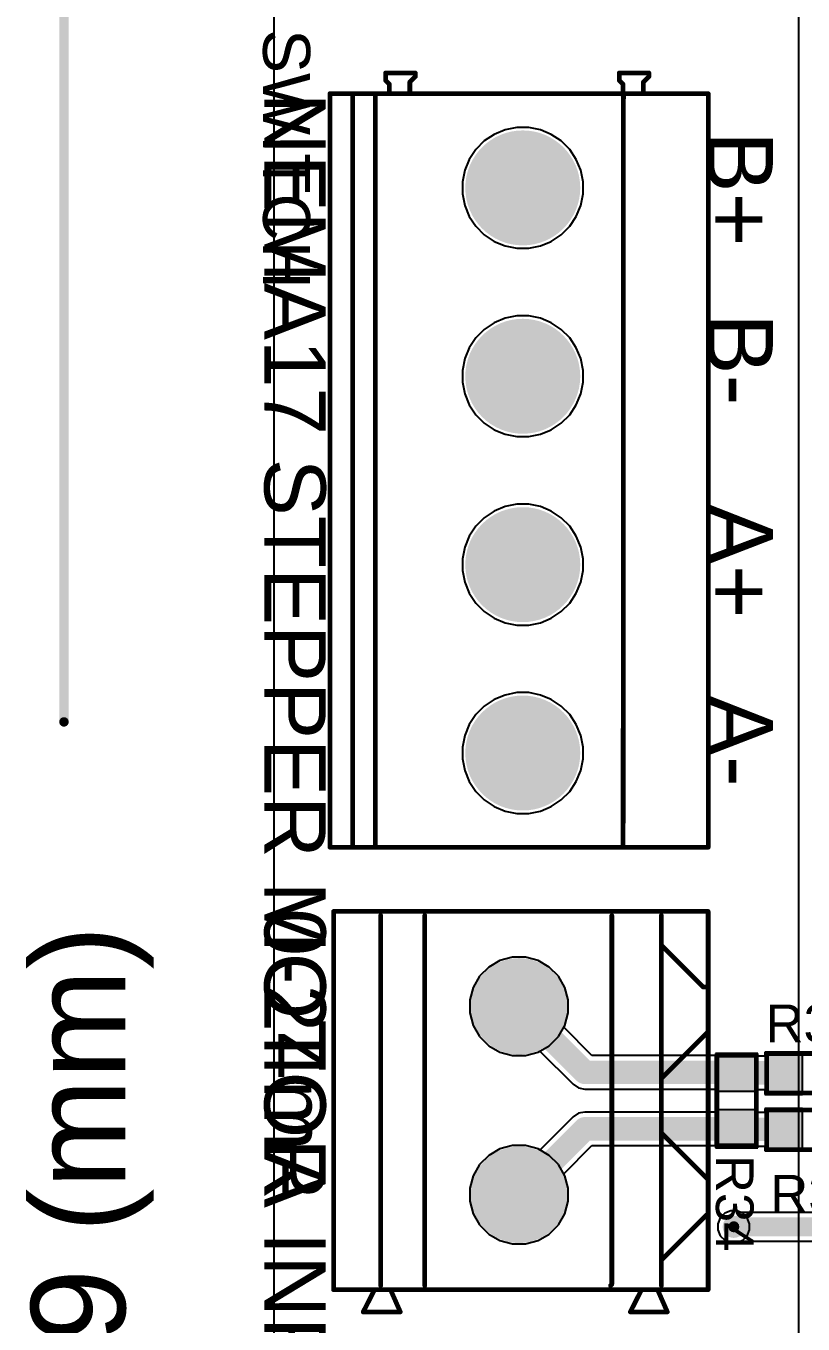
# Model space of a CAD drawing. Header units: millimetres. Extents: x -0.34 to 5.78, y -0.39 to 4.37.
# Drawn here: x -0.336 to 0.488, y 1.847 to 3.225 of the extents above; entities that cross this region are included whole.
import ezdxf

# ---------------------------------------------------------------- set-up
doc = ezdxf.new("R2010")
doc.units = ezdxf.units.MM
doc.header["$MEASUREMENT"] = 0
for name, color, linetype in [('BottomLayer', 5, 'Continuous'), ('BottomSolder', 6, 'Continuous'), ('Mechanical1', 6, 'Continuous'), ('MultiLayer', 9, 'Continuous'), ('PadHoleLayer', 156, 'Continuous'), ('TopLayer', 1, 'Continuous'), ('TopOverlay', 2, 'Continuous'), ('TopPaste', 8, 'Continuous'), ('TopSolder', 216, 'Continuous'), ('ViaHoleLayer', 16, 'Continuous')]:
    doc.layers.add(name, color=color, linetype=linetype)
doc.styles.add('Arial', font='', dxfattribs={"height": 0.2})
doc.styles.get('Arial').set_extended_font_data('Arial')

# ---------------------------------------------------------------- blocks, each defined once
blk = doc.blocks.new('R___0603_36')
at = {"layer": 'TopLayer'}
for points in [[(-0.015, 0.0175), (-0.015, -0.0175), (-0.045, -0.0175), (-0.045, 0.0175)], [(0.045, 0.0175), (0.045, -0.0175), (0.015, -0.0175), (0.015, 0.0175)]]:
    blk.add_hatch(color=1, dxfattribs=at).paths.add_polyline_path(points)
at = {"layer": 'TopPaste'}
for points in [[(-0.015, 0.0175), (-0.015, -0.0175), (-0.045, -0.0175), (-0.045, 0.0175)], [(0.045, 0.0175), (0.045, -0.0175), (0.015, -0.0175), (0.015, 0.0175)]]:
    blk.add_hatch(color=8, dxfattribs=at).paths.add_polyline_path(points)
at = {"layer": 'TopSolder'}
for points in [[(-0.011, 0.0215), (-0.011, -0.0215), (-0.049, -0.0215), (-0.049, 0.0215)], [(0.049, 0.0215), (0.049, -0.0215), (0.011, -0.0215), (0.011, 0.0215)]]:
    blk.add_hatch(color=216, dxfattribs=at).paths.add_polyline_path(points)
at = {"layer": 'TopOverlay', "const_width": 0.005}
for points in [[(-0.048, 0.021), (0.048, 0.021)], [(-0.048, -0.021), (-0.048, 0.021)], [(0.048, -0.021), (0.048, 0.021)], [(-0.048, -0.021), (0.048, -0.021)]]:
    blk.add_lwpolyline(points, dxfattribs=at)
at = {"layer": 'TopOverlay', "const_width": 0.0025}
for points in [[(-0.04925, 0.021, 1), (-0.04675, 0.021, 1)], [(-0.04925, 0.021, 1), (-0.04675, 0.021, 1)], [(0.04675, 0.021, 1), (0.04925, 0.021, 1)], [(0.04675, 0.021, 1), (0.04925, 0.021, 1)], [(-0.04925, -0.021, 1), (-0.04675, -0.021, 1)], [(-0.04925, -0.021, 1), (-0.04675, -0.021, 1)], [(0.04675, -0.021, 1), (0.04925, -0.021, 1)], [(0.04675, -0.021, 1), (0.04925, -0.021, 1)]]:
    blk.add_lwpolyline(points, format="xyb", close=True, dxfattribs=at)
blk = doc.blocks.new('R___0603_37')
at = {"layer": 'TopLayer'}
for points in [[(-0.015, 0.0175), (-0.015, -0.0175), (-0.045, -0.0175), (-0.045, 0.0175)], [(0.045, 0.0175), (0.045, -0.0175), (0.015, -0.0175), (0.015, 0.0175)]]:
    blk.add_hatch(color=1, dxfattribs=at).paths.add_polyline_path(points)
at = {"layer": 'TopPaste'}
for points in [[(-0.015, 0.0175), (-0.015, -0.0175), (-0.045, -0.0175), (-0.045, 0.0175)], [(0.045, 0.0175), (0.045, -0.0175), (0.015, -0.0175), (0.015, 0.0175)]]:
    blk.add_hatch(color=8, dxfattribs=at).paths.add_polyline_path(points)
at = {"layer": 'TopSolder'}
for points in [[(-0.011, 0.0215), (-0.011, -0.0215), (-0.049, -0.0215), (-0.049, 0.0215)], [(0.049, 0.0215), (0.049, -0.0215), (0.011, -0.0215), (0.011, 0.0215)]]:
    blk.add_hatch(color=216, dxfattribs=at).paths.add_polyline_path(points)
at = {"layer": 'TopOverlay', "const_width": 0.005}
for points in [[(0.048, 0.021), (-0.048, 0.021)], [(-0.048, -0.021), (-0.048, 0.021)], [(0.048, -0.021), (0.048, 0.021)], [(0.048, -0.021), (-0.048, -0.021)]]:
    blk.add_lwpolyline(points, dxfattribs=at)
at = {"layer": 'TopOverlay', "const_width": 0.0025}
for points in [[(-0.04925, 0.021, 1), (-0.04675, 0.021, 1)], [(-0.04925, 0.021, 1), (-0.04675, 0.021, 1)], [(0.04675, 0.021, 1), (0.04925, 0.021, 1)], [(0.04675, 0.021, 1), (0.04925, 0.021, 1)], [(-0.04925, -0.021, 1), (-0.04675, -0.021, 1)], [(-0.04925, -0.021, 1), (-0.04675, -0.021, 1)], [(0.04675, -0.021, 1), (0.04925, -0.021, 1)], [(0.04675, -0.021, 1), (0.04925, -0.021, 1)]]:
    blk.add_lwpolyline(points, format="xyb", close=True, dxfattribs=at)
blk = doc.blocks.new('R___0603_38')
at = {"layer": 'TopLayer'}
for points in [[(-0.015, 0.0175), (-0.015, -0.0175), (-0.045, -0.0175), (-0.045, 0.0175)], [(0.045, 0.0175), (0.045, -0.0175), (0.015, -0.0175), (0.015, 0.0175)]]:
    blk.add_hatch(color=1, dxfattribs=at).paths.add_polyline_path(points)
at = {"layer": 'TopPaste'}
for points in [[(-0.015, 0.0175), (-0.015, -0.0175), (-0.045, -0.0175), (-0.045, 0.0175)], [(0.045, 0.0175), (0.045, -0.0175), (0.015, -0.0175), (0.015, 0.0175)]]:
    blk.add_hatch(color=8, dxfattribs=at).paths.add_polyline_path(points)
at = {"layer": 'TopSolder'}
for points in [[(-0.011, 0.0215), (-0.011, -0.0215), (-0.049, -0.0215), (-0.049, 0.0215)], [(0.049, 0.0215), (0.049, -0.0215), (0.011, -0.0215), (0.011, 0.0215)]]:
    blk.add_hatch(color=216, dxfattribs=at).paths.add_polyline_path(points)
at = {"layer": 'TopOverlay', "const_width": 0.005}
for points in [[(-0.048, 0.021), (0.048, 0.021)], [(-0.048, -0.021), (-0.048, 0.021)], [(0.048, -0.021), (0.048, 0.021)], [(-0.048, -0.021), (0.048, -0.021)]]:
    blk.add_lwpolyline(points, dxfattribs=at)
at = {"layer": 'TopOverlay', "const_width": 0.0025}
for points in [[(-0.04925, 0.021, 1), (-0.04675, 0.021, 1)], [(-0.04925, 0.021, 1), (-0.04675, 0.021, 1)], [(0.04675, 0.021, 1), (0.04925, 0.021, 1)], [(0.04675, 0.021, 1), (0.04925, 0.021, 1)], [(-0.04925, -0.021, 1), (-0.04675, -0.021, 1)], [(-0.04925, -0.021, 1), (-0.04675, -0.021, 1)], [(0.04675, -0.021, 1), (0.04925, -0.021, 1)], [(0.04675, -0.021, 1), (0.04925, -0.021, 1)]]:
    blk.add_lwpolyline(points, format="xyb", close=True, dxfattribs=at)
blk = doc.blocks.new('DB128V_5_08_4P_GN_S_88')
at = {"layer": 'BottomLayer'}
h = blk.add_hatch(color=5, dxfattribs=at)
edge = h.paths.add_edge_path()
edge.add_arc((-0.3, 0), 0.059055, 0, 360)
h = blk.add_hatch(color=5, dxfattribs=at)
edge = h.paths.add_edge_path()
edge.add_arc((-0.1, 0), 0.059055, 0, 360)
h = blk.add_hatch(color=5, dxfattribs=at)
edge = h.paths.add_edge_path()
edge.add_arc((0.1, 0), 0.059055, 0, 360)
h = blk.add_hatch(color=5, dxfattribs=at)
edge = h.paths.add_edge_path()
edge.add_arc((0.3, 0), 0.059055, 0, 360)
at = {"layer": 'BottomSolder'}
h = blk.add_hatch(color=6, dxfattribs=at)
edge = h.paths.add_edge_path()
edge.add_arc((-0.3, 0), 0.061024, 0, 360)
h = blk.add_hatch(color=6, dxfattribs=at)
edge = h.paths.add_edge_path()
edge.add_arc((-0.1, 0), 0.061024, 0, 360)
h = blk.add_hatch(color=6, dxfattribs=at)
edge = h.paths.add_edge_path()
edge.add_arc((0.1, 0), 0.061024, 0, 360)
h = blk.add_hatch(color=6, dxfattribs=at)
edge = h.paths.add_edge_path()
edge.add_arc((0.3, 0), 0.061024, 0, 360)
at = {"layer": 'MultiLayer'}
h = blk.add_hatch(color=9, dxfattribs=at)
edge = h.paths.add_edge_path()
edge.add_arc((-0.3, 0), 0.059055, 0, 360)
h = blk.add_hatch(color=9, dxfattribs=at)
edge = h.paths.add_edge_path()
edge.add_arc((-0.1, 0), 0.059055, 0, 360)
h = blk.add_hatch(color=9, dxfattribs=at)
edge = h.paths.add_edge_path()
edge.add_arc((0.1, 0), 0.059055, 0, 360)
h = blk.add_hatch(color=9, dxfattribs=at)
edge = h.paths.add_edge_path()
edge.add_arc((0.3, 0), 0.059055, 0, 360)
at = {"layer": 'PadHoleLayer'}
h = blk.add_hatch(color=156, dxfattribs=at)
edge = h.paths.add_edge_path()
edge.add_arc((-0.3, 0), 0.031496, 0, 360)
h = blk.add_hatch(color=156, dxfattribs=at)
edge = h.paths.add_edge_path()
edge.add_arc((-0.1, 0), 0.031496, 0, 360)
h = blk.add_hatch(color=156, dxfattribs=at)
edge = h.paths.add_edge_path()
edge.add_arc((0.1, 0), 0.031496, 0, 360)
h = blk.add_hatch(color=156, dxfattribs=at)
edge = h.paths.add_edge_path()
edge.add_arc((0.3, 0), 0.031496, 0, 360)
at = {"layer": 'TopLayer'}
h = blk.add_hatch(color=1, dxfattribs=at)
edge = h.paths.add_edge_path()
edge.add_arc((-0.3, 0), 0.059055, 0, 360)
h = blk.add_hatch(color=1, dxfattribs=at)
edge = h.paths.add_edge_path()
edge.add_arc((-0.1, 0), 0.059055, 0, 360)
h = blk.add_hatch(color=1, dxfattribs=at)
edge = h.paths.add_edge_path()
edge.add_arc((0.1, 0), 0.059055, 0, 360)
h = blk.add_hatch(color=1, dxfattribs=at)
edge = h.paths.add_edge_path()
edge.add_arc((0.3, 0), 0.059055, 0, 360)
at = {"layer": 'TopSolder'}
h = blk.add_hatch(color=216, dxfattribs=at)
edge = h.paths.add_edge_path()
edge.add_arc((-0.3, 0), 0.061024, 0, 360)
h = blk.add_hatch(color=216, dxfattribs=at)
edge = h.paths.add_edge_path()
edge.add_arc((-0.1, 0), 0.061024, 0, 360)
h = blk.add_hatch(color=216, dxfattribs=at)
edge = h.paths.add_edge_path()
edge.add_arc((0.1, 0), 0.061024, 0, 360)
h = blk.add_hatch(color=216, dxfattribs=at)
edge = h.paths.add_edge_path()
edge.add_arc((0.3, 0), 0.061024, 0, 360)
at = {"layer": 'TopOverlay', "const_width": 0.005}
for points in [[(-0.4, -0.204725), (-0.4, 0.19685)], [(0.4, 0.19685), (-0.4, 0.19685)], [(0.4, -0.204725), (0.4, 0.19685)], [(-0.422, 0.1024), (-0.422, 0.1339)], [(-0.4181, 0.1339), (-0.422, 0.1339)], [(-0.4124, 0.1281), (-0.4181, 0.1339)], [(-0.4, 0.1281), (-0.4124, 0.1281)], [(-0.4142, 0.1024), (-0.422, 0.1024)], [(-0.4142, 0.1024), (-0.410237, 0.106299)], [(-0.410237, 0.106299), (-0.4, 0.1063)], [(0.4, 0.106541), (-0.4, 0.106909)], [(-0.398426, 0.106299), (-0.4, 0.1063)], [(-0.422, -0.145568), (-0.422, -0.114068)], [(-0.4181, -0.114068), (-0.422, -0.114068)], [(-0.4124, -0.119868), (-0.4181, -0.114068)], [(-0.4, -0.119868), (-0.4124, -0.119868)], [(-0.4142, -0.145568), (-0.422, -0.145568)], [(-0.4142, -0.145568), (-0.410237, -0.141669)], [(-0.410237, -0.141669), (-0.4, -0.141668)], [(-0.402363, -0.141732), (-0.4, -0.141668)], [(0.4, -0.156421), (-0.4, -0.156421)], [(0.4, -0.180496), (-0.4, -0.180496)], [(0.4, -0.204724), (-0.4, -0.204724)]]:
    blk.add_lwpolyline(points, dxfattribs=at)
at = {"layer": 'TopOverlay', "const_width": 0.0025}
for points in [[(-0.40125, 0.19685, 1), (-0.39875, 0.19685, 1)], [(-0.40125, 0.19685, 1), (-0.39875, 0.19685, 1)], [(0.39875, 0.19685, 1), (0.40125, 0.19685, 1)], [(0.39875, 0.19685, 1), (0.40125, 0.19685, 1)], [(-0.42325, 0.1339, 1), (-0.42075, 0.1339, 1)], [(-0.42325, 0.1339, 1), (-0.42075, 0.1339, 1)], [(-0.41935, 0.1339, 1), (-0.41685, 0.1339, 1)], [(-0.41935, 0.1339, 1), (-0.41685, 0.1339, 1)], [(-0.41365, 0.1281, 1), (-0.41115, 0.1281, 1)], [(-0.41365, 0.1281, 1), (-0.41115, 0.1281, 1)], [(-0.40125, 0.1281, 1), (-0.39875, 0.1281, 1)], [(-0.42325, 0.1024, 1), (-0.42075, 0.1024, 1)], [(-0.42325, 0.1024, 1), (-0.42075, 0.1024, 1)], [(-0.41545, 0.1024, 1), (-0.41295, 0.1024, 1)], [(-0.41545, 0.1024, 1), (-0.41295, 0.1024, 1)], [(-0.411487, 0.106299, 1), (-0.408987, 0.106299, 1)], [(-0.411487, 0.106299, 1), (-0.408987, 0.106299, 1)], [(-0.40125, 0.106909, 1), (-0.39875, 0.106909, 1)], [(-0.40125, 0.1063, 1), (-0.39875, 0.1063, 1)], [(-0.40125, 0.1063, 1), (-0.39875, 0.1063, 1)], [(-0.399676, 0.106299, 1), (-0.397176, 0.106299, 1)], [(0.39875, 0.106541, 1), (0.40125, 0.106541, 1)], [(-0.42325, -0.114068, 1), (-0.42075, -0.114068, 1)], [(-0.42325, -0.114068, 1), (-0.42075, -0.114068, 1)], [(-0.41935, -0.114068, 1), (-0.41685, -0.114068, 1)], [(-0.41935, -0.114068, 1), (-0.41685, -0.114068, 1)], [(-0.41365, -0.119868, 1), (-0.41115, -0.119868, 1)], [(-0.41365, -0.119868, 1), (-0.41115, -0.119868, 1)], [(-0.40125, -0.119868, 1), (-0.39875, -0.119868, 1)], [(-0.42325, -0.145568, 1), (-0.42075, -0.145568, 1)], [(-0.42325, -0.145568, 1), (-0.42075, -0.145568, 1)], [(-0.41545, -0.145568, 1), (-0.41295, -0.145568, 1)], [(-0.41545, -0.145568, 1), (-0.41295, -0.145568, 1)], [(-0.411487, -0.141669, 1), (-0.408987, -0.141669, 1)], [(-0.411487, -0.141669, 1), (-0.408987, -0.141669, 1)], [(-0.403613, -0.141732, 1), (-0.401113, -0.141732, 1)], [(-0.40125, -0.141668, 1), (-0.39875, -0.141668, 1)], [(-0.40125, -0.141668, 1), (-0.39875, -0.141668, 1)], [(-0.40125, -0.156421, 1), (-0.39875, -0.156421, 1)], [(0.39875, -0.156421, 1), (0.40125, -0.156421, 1)], [(-0.40125, -0.180496, 1), (-0.39875, -0.180496, 1)], [(0.39875, -0.180496, 1), (0.40125, -0.180496, 1)], [(-0.40125, -0.204724, 1), (-0.39875, -0.204724, 1)], [(-0.40125, -0.204725, 1), (-0.39875, -0.204725, 1)], [(0.39875, -0.204724, 1), (0.40125, -0.204724, 1)], [(0.39875, -0.204725, 1), (0.40125, -0.204725, 1)]]:
    blk.add_lwpolyline(points, format="xyb", close=True, dxfattribs=at)
blk = doc.blocks.new('DB128L_5_08_2P_GN_S_89')
at = {"layer": 'BottomLayer'}
h = blk.add_hatch(color=5, dxfattribs=at)
edge = h.paths.add_edge_path()
edge.add_arc((-0.1, 0), 0.047244, 0, 360)
h = blk.add_hatch(color=5, dxfattribs=at)
edge = h.paths.add_edge_path()
edge.add_arc((0.1, 0), 0.047244, 0, 360)
at = {"layer": 'BottomSolder'}
h = blk.add_hatch(color=6, dxfattribs=at)
edge = h.paths.add_edge_path()
edge.add_arc((-0.1, 0), 0.051244, 0, 360)
h = blk.add_hatch(color=6, dxfattribs=at)
edge = h.paths.add_edge_path()
edge.add_arc((0.1, 0), 0.051244, 0, 360)
at = {"layer": 'MultiLayer'}
h = blk.add_hatch(color=9, dxfattribs=at)
edge = h.paths.add_edge_path()
edge.add_arc((-0.1, 0), 0.047244, 0, 360)
h = blk.add_hatch(color=9, dxfattribs=at)
edge = h.paths.add_edge_path()
edge.add_arc((0.1, 0), 0.047244, 0, 360)
at = {"layer": 'PadHoleLayer'}
h = blk.add_hatch(color=156, dxfattribs=at)
edge = h.paths.add_edge_path()
edge.add_arc((-0.1, 0), 0.031496, 0, 360)
h = blk.add_hatch(color=156, dxfattribs=at)
edge = h.paths.add_edge_path()
edge.add_arc((0.1, 0), 0.031496, 0, 360)
at = {"layer": 'TopLayer'}
h = blk.add_hatch(color=1, dxfattribs=at)
edge = h.paths.add_edge_path()
edge.add_arc((-0.1, 0), 0.047244, 0, 360)
h = blk.add_hatch(color=1, dxfattribs=at)
edge = h.paths.add_edge_path()
edge.add_arc((0.1, 0), 0.047244, 0, 360)
at = {"layer": 'TopSolder'}
h = blk.add_hatch(color=216, dxfattribs=at)
edge = h.paths.add_edge_path()
edge.add_arc((-0.1, 0), 0.051244, 0, 360)
h = blk.add_hatch(color=216, dxfattribs=at)
edge = h.paths.add_edge_path()
edge.add_arc((0.1, 0), 0.051244, 0, 360)
at = {"layer": 'TopOverlay', "const_width": 0.005}
for points in [[(-0.200788, 0.19685), (0.200788, 0.19685)], [(-0.200788, 0.19685), (-0.200788, -0.200788)], [(0.200788, 0.19685), (0.200788, -0.200788)], [(-0.22441, 0.165354), (-0.200788, 0.153318)], [(-0.22441, 0.165354), (-0.22441, 0.125984)], [(-0.200788, 0.136384), (-0.22441, 0.125984)], [(-0.196458, 0.146807), (0.196457, 0.146807)], [(-0.196458, 0.1), (0.196457, 0.1)], [(-0.196458, -0.097192), (-0.195122, -0.098528)], [(-0.195122, -0.098528), (0.196457, -0.098528)], [(-0.224409, -0.11811), (-0.200789, -0.130146)], [(-0.224409, -0.11811), (-0.224409, -0.15748)], [(-0.200789, -0.14708), (-0.224409, -0.15748)], [(-0.196458, -0.151106), (0.196457, -0.151106)], [(-0.168378, -0.151107), (-0.168378, -0.152213)], [(-0.168378, -0.152213), (-0.121378, -0.199213)], [(-0.034378, -0.151107), (-0.082378, -0.199107)], [(0.018622, -0.151107), (0.023516, -0.151107)], [(0.023516, -0.151107), (0.071622, -0.199213)], [(0.164856, -0.151107), (0.120622, -0.195341)], [(0.120622, -0.195341), (0.120622, -0.199213)], [(-0.200788, -0.200788), (0.200788, -0.200788)], [(-0.082378, -0.199107), (-0.082378, -0.199213)]]:
    blk.add_lwpolyline(points, dxfattribs=at)
at = {"layer": 'TopOverlay', "const_width": 0.0025}
for points in [[(-0.202038, 0.19685, 1), (-0.199538, 0.19685, 1)], [(-0.202038, 0.19685, 1), (-0.199538, 0.19685, 1)], [(0.199538, 0.19685, 1), (0.202038, 0.19685, 1)], [(0.199538, 0.19685, 1), (0.202038, 0.19685, 1)], [(-0.22566, 0.165354, 1), (-0.22316, 0.165354, 1)], [(-0.22566, 0.165354, 1), (-0.22316, 0.165354, 1)], [(-0.202038, 0.153318, 1), (-0.199538, 0.153318, 1)], [(-0.202038, 0.136384, 1), (-0.199538, 0.136384, 1)], [(-0.197708, 0.146807, 1), (-0.195208, 0.146807, 1)], [(0.195207, 0.146807, 1), (0.197707, 0.146807, 1)], [(-0.22566, 0.125984, 1), (-0.22316, 0.125984, 1)], [(-0.22566, 0.125984, 1), (-0.22316, 0.125984, 1)], [(-0.197708, 0.1, 1), (-0.195208, 0.1, 1)], [(0.195207, 0.1, 1), (0.197707, 0.1, 1)], [(-0.197708, -0.097192, 1), (-0.195208, -0.097192, 1)], [(-0.196372, -0.098528, 1), (-0.193872, -0.098528, 1)], [(-0.196372, -0.098528, 1), (-0.193872, -0.098528, 1)], [(0.195207, -0.098528, 1), (0.197707, -0.098528, 1)], [(-0.225659, -0.11811, 1), (-0.223159, -0.11811, 1)], [(-0.225659, -0.11811, 1), (-0.223159, -0.11811, 1)], [(-0.202039, -0.130146, 1), (-0.199539, -0.130146, 1)], [(-0.202039, -0.14708, 1), (-0.199539, -0.14708, 1)], [(-0.197708, -0.151106, 1), (-0.195208, -0.151106, 1)], [(-0.169628, -0.151107, 1), (-0.167128, -0.151107, 1)], [(-0.169628, -0.152213, 1), (-0.167128, -0.152213, 1)], [(-0.169628, -0.152213, 1), (-0.167128, -0.152213, 1)], [(-0.035628, -0.151107, 1), (-0.033128, -0.151107, 1)], [(0.017372, -0.151107, 1), (0.019872, -0.151107, 1)], [(0.022266, -0.151107, 1), (0.024766, -0.151107, 1)], [(0.022266, -0.151107, 1), (0.024766, -0.151107, 1)], [(0.163606, -0.151107, 1), (0.166106, -0.151107, 1)], [(0.195207, -0.151106, 1), (0.197707, -0.151106, 1)], [(-0.225659, -0.15748, 1), (-0.223159, -0.15748, 1)], [(-0.225659, -0.15748, 1), (-0.223159, -0.15748, 1)], [(0.119372, -0.195341, 1), (0.121872, -0.195341, 1)], [(0.119372, -0.195341, 1), (0.121872, -0.195341, 1)], [(-0.202038, -0.200788, 1), (-0.199538, -0.200788, 1)], [(-0.202038, -0.200788, 1), (-0.199538, -0.200788, 1)], [(-0.122628, -0.199213, 1), (-0.120128, -0.199213, 1)], [(-0.083628, -0.199107, 1), (-0.081128, -0.199107, 1)], [(-0.083628, -0.199107, 1), (-0.081128, -0.199107, 1)], [(-0.083628, -0.199213, 1), (-0.081128, -0.199213, 1)], [(0.070372, -0.199213, 1), (0.072872, -0.199213, 1)], [(0.119372, -0.199213, 1), (0.121872, -0.199213, 1)], [(0.199538, -0.200788, 1), (0.202038, -0.200788, 1)], [(0.199538, -0.200788, 1), (0.202038, -0.200788, 1)]]:
    blk.add_lwpolyline(points, format="xyb", close=True, dxfattribs=at)

msp = doc.modelspace()

# ---------------------------------------------------------------- hatches: boundary and pattern name
at = {"layer": 'BottomLayer'}
h = msp.add_hatch(color=5, dxfattribs=at)
edge = h.paths.add_edge_path()
edge.add_arc((0.415, 1.95), 0.0118, 0, 360)
at = {"layer": 'BottomSolder'}
h = msp.add_hatch(color=6, dxfattribs=at)
edge = h.paths.add_edge_path()
edge.add_arc((0.415, 1.95), 0.00991, 0, 360)
at = {"layer": 'TopLayer'}
h = msp.add_hatch(color=1, dxfattribs=at)
edge = h.paths.add_edge_path()
edge.add_arc((0.415, 1.95), 0.0118, 0, 360)
at = {"layer": 'TopSolder'}
h = msp.add_hatch(color=216, dxfattribs=at)
edge = h.paths.add_edge_path()
edge.add_arc((0.415, 1.95), 0.00991, 0, 360)
at = {"layer": 'ViaHoleLayer'}
h = msp.add_hatch(color=16, dxfattribs=at)
edge = h.paths.add_edge_path()
edge.add_arc((0.415, 1.95), 0.00591, 0, 360)

# ---------------------------------------------------------------- linework, layer by layer
at = {"layer": 'BottomLayer'}
for p, q in [((-0.073, 1.782), (-0.073, 3.9591)), ((0.4838, 3.385), (0.4838, 1.803)), ((0.1847, 3.1171), (0.1723, 3.1146)), ((0.1973, 3.1171), (0.1847, 3.1171)), ((0.2097, 3.1146), (0.1973, 3.1171)), ((0.1502, 3.1028), (0.1412, 3.0938)), ((0.1607, 3.1098), (0.1502, 3.1028)), ((0.1723, 3.1146), (0.1607, 3.1098)), ((0.2213, 3.1098), (0.2097, 3.1146)), ((0.2318, 3.1028), (0.2213, 3.1098)), ((0.2408, 3.0938), (0.2318, 3.1028)), ((0.1412, 3.0938), (0.1342, 3.0833)), ((0.2478, 3.0833), (0.2408, 3.0938)), ((0.1342, 3.0833), (0.1294, 3.0717)), ((0.2526, 3.0717), (0.2478, 3.0833)), ((0.1294, 3.0717), (0.1269, 3.0593)), ((0.2551, 3.0593), (0.2526, 3.0717)), ((0.1269, 3.0593), (0.1269, 3.0467)), ((0.1269, 3.0467), (0.1294, 3.0343)), ((0.2526, 3.0343), (0.2551, 3.0467)), ((0.2551, 3.0467), (0.2551, 3.0593)), ((0.1294, 3.0343), (0.1342, 3.0227)), ((0.2478, 3.0227), (0.2526, 3.0343)), ((0.1342, 3.0227), (0.1412, 3.0122)), ((0.2408, 3.0122), (0.2478, 3.0227)), ((0.1412, 3.0122), (0.1502, 3.0032)), ((0.2318, 3.0032), (0.2408, 3.0122)), ((0.1502, 3.0032), (0.1607, 2.9962)), ((0.1607, 2.9962), (0.1723, 2.9914)), ((0.1723, 2.9914), (0.1847, 2.9889)), ((0.1973, 2.9889), (0.2097, 2.9914)), ((0.2097, 2.9914), (0.2213, 2.9962)), ((0.2213, 2.9962), (0.2318, 3.0032)), ((0.1847, 2.9889), (0.1973, 2.9889)), ((0.1607, 2.9098), (0.1502, 2.9028)), ((0.1723, 2.9146), (0.1607, 2.9098)), ((0.1847, 2.9171), (0.1723, 2.9146)), ((0.1973, 2.9171), (0.1847, 2.9171)), ((0.2097, 2.9146), (0.1973, 2.9171)), ((0.2213, 2.9098), (0.2097, 2.9146)), ((0.2318, 2.9028), (0.2213, 2.9098)), ((0.1502, 2.9028), (0.1412, 2.8938)), ((0.2408, 2.8938), (0.2318, 2.9028)), ((0.1342, 2.8833), (0.1294, 2.8717)), ((0.1412, 2.8938), (0.1342, 2.8833)), ((0.2478, 2.8833), (0.2408, 2.8938)), ((0.2526, 2.8717), (0.2478, 2.8833)), ((0.1294, 2.8717), (0.1269, 2.8593)), ((0.2551, 2.8593), (0.2526, 2.8717)), ((0.1269, 2.8593), (0.1269, 2.8467)), ((0.2551, 2.8467), (0.2551, 2.8593)), ((0.1269, 2.8467), (0.1294, 2.8343)), ((0.2526, 2.8343), (0.2551, 2.8467)), ((0.1294, 2.8343), (0.1342, 2.8227)), ((0.2478, 2.8227), (0.2526, 2.8343)), ((0.1342, 2.8227), (0.1412, 2.8122)), ((0.1412, 2.8122), (0.1502, 2.8032)), ((0.2318, 2.8032), (0.2408, 2.8122)), ((0.2408, 2.8122), (0.2478, 2.8227)), ((0.1502, 2.8032), (0.1607, 2.7962)), ((0.2213, 2.7962), (0.2318, 2.8032)), ((0.1607, 2.7962), (0.1723, 2.7914)), ((0.1723, 2.7914), (0.1847, 2.7889)), ((0.1847, 2.7889), (0.1973, 2.7889)), ((0.1973, 2.7889), (0.2097, 2.7914)), ((0.2097, 2.7914), (0.2213, 2.7962)), ((0.1847, 2.7171), (0.1723, 2.7146)), ((0.1973, 2.7171), (0.1847, 2.7171)), ((0.2097, 2.7146), (0.1973, 2.7171)), ((0.1502, 2.7028), (0.1412, 2.6938)), ((0.1607, 2.7098), (0.1502, 2.7028)), ((0.1723, 2.7146), (0.1607, 2.7098)), ((0.2213, 2.7098), (0.2097, 2.7146)), ((0.2318, 2.7028), (0.2213, 2.7098)), ((0.2408, 2.6938), (0.2318, 2.7028)), ((0.1412, 2.6938), (0.1342, 2.6833)), ((0.2478, 2.6833), (0.2408, 2.6938)), ((0.1342, 2.6833), (0.1294, 2.6717)), ((0.2526, 2.6717), (0.2478, 2.6833)), ((0.1294, 2.6717), (0.1269, 2.6593)), ((0.2551, 2.6593), (0.2526, 2.6717)), ((0.1269, 2.6593), (0.1269, 2.6467)), ((0.1269, 2.6467), (0.1294, 2.6343)), ((0.2526, 2.6343), (0.2551, 2.6467)), ((0.2551, 2.6467), (0.2551, 2.6593)), ((0.1294, 2.6343), (0.1342, 2.6227)), ((0.2478, 2.6227), (0.2526, 2.6343)), ((0.1342, 2.6227), (0.1412, 2.6122)), ((0.2408, 2.6122), (0.2478, 2.6227)), ((0.1412, 2.6122), (0.1502, 2.6032)), ((0.2318, 2.6032), (0.2408, 2.6122)), ((0.1502, 2.6032), (0.1607, 2.5962)), ((0.1607, 2.5962), (0.1723, 2.5914)), ((0.1723, 2.5914), (0.1847, 2.5889)), ((0.1973, 2.5889), (0.2097, 2.5914)), ((0.2097, 2.5914), (0.2213, 2.5962)), ((0.2213, 2.5962), (0.2318, 2.6032)), ((0.1847, 2.5889), (0.1973, 2.5889)), ((0.1607, 2.5098), (0.1502, 2.5028)), ((0.1723, 2.5146), (0.1607, 2.5098)), ((0.1847, 2.5171), (0.1723, 2.5146)), ((0.1973, 2.5171), (0.1847, 2.5171)), ((0.2097, 2.5146), (0.1973, 2.5171)), ((0.2213, 2.5098), (0.2097, 2.5146)), ((0.2318, 2.5028), (0.2213, 2.5098)), ((0.1502, 2.5028), (0.1412, 2.4938)), ((0.2408, 2.4938), (0.2318, 2.5028)), ((0.1342, 2.4833), (0.1294, 2.4717)), ((0.1412, 2.4938), (0.1342, 2.4833)), ((0.2478, 2.4833), (0.2408, 2.4938)), ((0.2526, 2.4717), (0.2478, 2.4833)), ((0.1294, 2.4717), (0.1269, 2.4593)), ((0.2551, 2.4593), (0.2526, 2.4717)), ((0.1269, 2.4593), (0.1269, 2.4467)), ((0.2551, 2.4467), (0.2551, 2.4593)), ((0.1269, 2.4467), (0.1294, 2.4343)), ((0.2526, 2.4343), (0.2551, 2.4467)), ((0.1294, 2.4343), (0.1342, 2.4227)), ((0.2478, 2.4227), (0.2526, 2.4343)), ((0.1342, 2.4227), (0.1412, 2.4122)), ((0.1412, 2.4122), (0.1502, 2.4032)), ((0.2318, 2.4032), (0.2408, 2.4122)), ((0.2408, 2.4122), (0.2478, 2.4227)), ((0.1502, 2.4032), (0.1607, 2.3962)), ((0.2213, 2.3962), (0.2318, 2.4032)), ((0.1607, 2.3962), (0.1723, 2.3914)), ((0.1723, 2.3914), (0.1847, 2.3889)), ((0.1847, 2.3889), (0.1973, 2.3889)), ((0.1973, 2.3889), (0.2097, 2.3914)), ((0.2097, 2.3914), (0.2213, 2.3962)), ((0.1668, 2.2327), (0.1549, 2.2258)), ((0.1801, 2.2362), (0.1668, 2.2327)), ((0.1939, 2.2362), (0.1801, 2.2362)), ((0.2072, 2.2327), (0.1939, 2.2362)), ((0.2191, 2.2258), (0.2072, 2.2327)), ((0.1549, 2.2258), (0.1452, 2.2161)), ((0.2288, 2.2161), (0.2191, 2.2258)), ((0.1452, 2.2161), (0.1383, 2.2042)), ((0.2357, 2.2042), (0.2288, 2.2161)), ((0.1383, 2.2042), (0.1348, 2.1909)), ((0.2392, 2.1909), (0.2357, 2.2042)), ((0.1348, 2.1909), (0.1348, 2.1771)), ((0.2392, 2.1771), (0.2392, 2.1909)), ((0.1348, 2.1771), (0.1383, 2.1638)), ((0.1383, 2.1638), (0.1452, 2.1519)), ((0.2288, 2.1519), (0.2357, 2.1638)), ((0.2357, 2.1638), (0.2392, 2.1771)), ((0.1452, 2.1519), (0.1549, 2.1422)), ((0.2191, 2.1422), (0.2288, 2.1519)), ((0.1549, 2.1422), (0.1668, 2.1353)), ((0.2072, 2.1353), (0.2191, 2.1422)), ((0.1668, 2.1353), (0.1801, 2.1318)), ((0.1801, 2.1318), (0.1939, 2.1318)), ((0.1939, 2.1318), (0.2072, 2.1353)), ((0.1668, 2.0327), (0.1549, 2.0258)), ((0.1801, 2.0362), (0.1668, 2.0327)), ((0.1939, 2.0362), (0.1801, 2.0362)), ((0.2072, 2.0327), (0.1939, 2.0362)), ((0.2191, 2.0258), (0.2072, 2.0327)), ((0.1452, 2.0161), (0.1383, 2.0042)), ((0.1549, 2.0258), (0.1452, 2.0161)), ((0.2288, 2.0161), (0.2191, 2.0258)), ((0.2357, 2.0042), (0.2288, 2.0161)), ((0.1383, 2.0042), (0.1348, 1.9909)), ((0.2392, 1.9909), (0.2357, 2.0042)), ((0.1348, 1.9909), (0.1348, 1.9771)), ((0.2392, 1.9771), (0.2392, 1.9909)), ((0.1348, 1.9771), (0.1383, 1.9638)), ((0.2357, 1.9638), (0.2392, 1.9771)), ((0.1383, 1.9638), (0.1452, 1.9519)), ((0.2288, 1.9519), (0.2357, 1.9638)), ((0.4007, 1.9595), (0.3982, 1.9533)), ((0.4055, 1.9643), (0.4007, 1.9595)), ((0.4117, 1.9668), (0.4055, 1.9643)), ((0.4183, 1.9668), (0.4117, 1.9668)), ((0.4245, 1.9643), (0.4183, 1.9668)), ((0.4293, 1.9595), (0.4245, 1.9643)), ((0.4318, 1.9533), (0.4293, 1.9595)), ((0.1452, 1.9519), (0.1549, 1.9422)), ((0.2191, 1.9422), (0.2288, 1.9519)), ((0.3982, 1.9533), (0.3982, 1.9467)), ((0.3982, 1.9467), (0.4007, 1.9405)), ((0.4293, 1.9405), (0.4318, 1.9467)), ((0.4318, 1.9467), (0.4318, 1.9533)), ((0.1549, 1.9422), (0.1668, 1.9353)), ((0.1668, 1.9353), (0.1801, 1.9318)), ((0.1801, 1.9318), (0.1939, 1.9318)), ((0.1939, 1.9318), (0.2072, 1.9353)), ((0.2072, 1.9353), (0.2191, 1.9422)), ((0.4007, 1.9405), (0.4055, 1.9357)), ((0.4055, 1.9357), (0.4117, 1.9332)), ((0.4117, 1.9332), (0.4183, 1.9332)), ((0.4183, 1.9332), (0.4245, 1.9357)), ((0.4245, 1.9357), (0.4293, 1.9405))]:
    msp.add_line(p, q, dxfattribs=at)
at = {"layer": 'Mechanical1', "const_width": 0.01}
msp.add_lwpolyline([(-0.296, 2.486), (-0.296, 4.081)], dxfattribs=at)
at = {"layer": 'Mechanical1', "const_width": 0.005}
msp.add_lwpolyline([(-0.2985, 2.486, 1), (-0.2935, 2.486, 1)], format="xyb", close=True, dxfattribs=at)
at = {"layer": 'TopLayer'}
for p, q in [((-0.073, 1.782), (-0.073, 3.9591)), ((0.1847, 3.1171), (0.1723, 3.1146)), ((0.1973, 3.1171), (0.1847, 3.1171)), ((0.2097, 3.1146), (0.1973, 3.1171)), ((0.1502, 3.1028), (0.1412, 3.0938)), ((0.1607, 3.1098), (0.1502, 3.1028)), ((0.1723, 3.1146), (0.1607, 3.1098)), ((0.2213, 3.1098), (0.2097, 3.1146)), ((0.2318, 3.1028), (0.2213, 3.1098)), ((0.2408, 3.0938), (0.2318, 3.1028)), ((0.1412, 3.0938), (0.1342, 3.0833)), ((0.2478, 3.0833), (0.2408, 3.0938)), ((0.1342, 3.0833), (0.1294, 3.0717)), ((0.2526, 3.0717), (0.2478, 3.0833)), ((0.1294, 3.0717), (0.1269, 3.0593)), ((0.2551, 3.0593), (0.2526, 3.0717)), ((0.1269, 3.0593), (0.1269, 3.0467)), ((0.1269, 3.0467), (0.1294, 3.0343)), ((0.2526, 3.0343), (0.2551, 3.0467)), ((0.2551, 3.0467), (0.2551, 3.0593)), ((0.1294, 3.0343), (0.1342, 3.0227)), ((0.2478, 3.0227), (0.2526, 3.0343)), ((0.1342, 3.0227), (0.1412, 3.0122)), ((0.2408, 3.0122), (0.2478, 3.0227)), ((0.1412, 3.0122), (0.1502, 3.0032)), ((0.2318, 3.0032), (0.2408, 3.0122)), ((0.1502, 3.0032), (0.1607, 2.9962)), ((0.1607, 2.9962), (0.1723, 2.9914)), ((0.1723, 2.9914), (0.1847, 2.9889)), ((0.1973, 2.9889), (0.2097, 2.9914)), ((0.2097, 2.9914), (0.2213, 2.9962)), ((0.2213, 2.9962), (0.2318, 3.0032)), ((0.1847, 2.9889), (0.1973, 2.9889)), ((0.1607, 2.9098), (0.1502, 2.9028)), ((0.1723, 2.9146), (0.1607, 2.9098)), ((0.1847, 2.9171), (0.1723, 2.9146)), ((0.1973, 2.9171), (0.1847, 2.9171)), ((0.2097, 2.9146), (0.1973, 2.9171)), ((0.2213, 2.9098), (0.2097, 2.9146)), ((0.2318, 2.9028), (0.2213, 2.9098)), ((0.1502, 2.9028), (0.1412, 2.8938)), ((0.2408, 2.8938), (0.2318, 2.9028)), ((0.1342, 2.8833), (0.1294, 2.8717)), ((0.1412, 2.8938), (0.1342, 2.8833)), ((0.2478, 2.8833), (0.2408, 2.8938)), ((0.2526, 2.8717), (0.2478, 2.8833)), ((0.1294, 2.8717), (0.1269, 2.8593)), ((0.2551, 2.8593), (0.2526, 2.8717)), ((0.1269, 2.8593), (0.1269, 2.8467)), ((0.2551, 2.8467), (0.2551, 2.8593)), ((0.1269, 2.8467), (0.1294, 2.8343)), ((0.2526, 2.8343), (0.2551, 2.8467)), ((0.1294, 2.8343), (0.1342, 2.8227)), ((0.2478, 2.8227), (0.2526, 2.8343)), ((0.1342, 2.8227), (0.1412, 2.8122)), ((0.1412, 2.8122), (0.1502, 2.8032)), ((0.2318, 2.8032), (0.2408, 2.8122)), ((0.2408, 2.8122), (0.2478, 2.8227)), ((0.1502, 2.8032), (0.1607, 2.7962)), ((0.2213, 2.7962), (0.2318, 2.8032)), ((0.1607, 2.7962), (0.1723, 2.7914)), ((0.1723, 2.7914), (0.1847, 2.7889)), ((0.1847, 2.7889), (0.1973, 2.7889)), ((0.1973, 2.7889), (0.2097, 2.7914)), ((0.2097, 2.7914), (0.2213, 2.7962)), ((0.1847, 2.7171), (0.1723, 2.7146)), ((0.1973, 2.7171), (0.1847, 2.7171)), ((0.2097, 2.7146), (0.1973, 2.7171)), ((0.1502, 2.7028), (0.1412, 2.6938)), ((0.1607, 2.7098), (0.1502, 2.7028)), ((0.1723, 2.7146), (0.1607, 2.7098)), ((0.2213, 2.7098), (0.2097, 2.7146)), ((0.2318, 2.7028), (0.2213, 2.7098)), ((0.2408, 2.6938), (0.2318, 2.7028)), ((0.1412, 2.6938), (0.1342, 2.6833)), ((0.2478, 2.6833), (0.2408, 2.6938)), ((0.1342, 2.6833), (0.1294, 2.6717)), ((0.2526, 2.6717), (0.2478, 2.6833)), ((0.1294, 2.6717), (0.1269, 2.6593)), ((0.2551, 2.6593), (0.2526, 2.6717)), ((0.1269, 2.6593), (0.1269, 2.6467)), ((0.1269, 2.6467), (0.1294, 2.6343)), ((0.2526, 2.6343), (0.2551, 2.6467)), ((0.2551, 2.6467), (0.2551, 2.6593)), ((0.1294, 2.6343), (0.1342, 2.6227)), ((0.2478, 2.6227), (0.2526, 2.6343)), ((0.1342, 2.6227), (0.1412, 2.6122)), ((0.2408, 2.6122), (0.2478, 2.6227)), ((0.1412, 2.6122), (0.1502, 2.6032)), ((0.2318, 2.6032), (0.2408, 2.6122)), ((0.1502, 2.6032), (0.1607, 2.5962)), ((0.1607, 2.5962), (0.1723, 2.5914)), ((0.1723, 2.5914), (0.1847, 2.5889)), ((0.1973, 2.5889), (0.2097, 2.5914)), ((0.2097, 2.5914), (0.2213, 2.5962)), ((0.2213, 2.5962), (0.2318, 2.6032)), ((0.1847, 2.5889), (0.1973, 2.5889)), ((0.1607, 2.5098), (0.1502, 2.5028)), ((0.1723, 2.5146), (0.1607, 2.5098)), ((0.1847, 2.5171), (0.1723, 2.5146)), ((0.1973, 2.5171), (0.1847, 2.5171)), ((0.2097, 2.5146), (0.1973, 2.5171)), ((0.2213, 2.5098), (0.2097, 2.5146)), ((0.2318, 2.5028), (0.2213, 2.5098)), ((0.1502, 2.5028), (0.1412, 2.4938)), ((0.2408, 2.4938), (0.2318, 2.5028)), ((0.1342, 2.4833), (0.1294, 2.4717)), ((0.1412, 2.4938), (0.1342, 2.4833)), ((0.2478, 2.4833), (0.2408, 2.4938)), ((0.2526, 2.4717), (0.2478, 2.4833)), ((0.1294, 2.4717), (0.1269, 2.4593)), ((0.2551, 2.4593), (0.2526, 2.4717)), ((0.1269, 2.4593), (0.1269, 2.4467)), ((0.2551, 2.4467), (0.2551, 2.4593)), ((0.1269, 2.4467), (0.1294, 2.4343)), ((0.2526, 2.4343), (0.2551, 2.4467)), ((0.1294, 2.4343), (0.1342, 2.4227)), ((0.2478, 2.4227), (0.2526, 2.4343)), ((0.1342, 2.4227), (0.1412, 2.4122)), ((0.1412, 2.4122), (0.1502, 2.4032)), ((0.2318, 2.4032), (0.2408, 2.4122)), ((0.2408, 2.4122), (0.2478, 2.4227)), ((0.1502, 2.4032), (0.1607, 2.3962)), ((0.2213, 2.3962), (0.2318, 2.4032)), ((0.1607, 2.3962), (0.1723, 2.3914)), ((0.1723, 2.3914), (0.1847, 2.3889)), ((0.1847, 2.3889), (0.1973, 2.3889)), ((0.1973, 2.3889), (0.2097, 2.3914)), ((0.2097, 2.3914), (0.2213, 2.3962)), ((0.1668, 2.2327), (0.1549, 2.2258)), ((0.1801, 2.2362), (0.1668, 2.2327)), ((0.1939, 2.2362), (0.1801, 2.2362)), ((0.2072, 2.2327), (0.1939, 2.2362)), ((0.2191, 2.2258), (0.2072, 2.2327)), ((0.1549, 2.2258), (0.1452, 2.2161)), ((0.2288, 2.2161), (0.2191, 2.2258)), ((0.1452, 2.2161), (0.1383, 2.2042)), ((0.2357, 2.2042), (0.2288, 2.2161)), ((0.1383, 2.2042), (0.1348, 2.1909)), ((0.2392, 2.1909), (0.2357, 2.2042)), ((0.1348, 2.1909), (0.1348, 2.1771)), ((0.2392, 2.1771), (0.2392, 2.1909)), ((0.1348, 2.1771), (0.1383, 2.1638)), ((0.1383, 2.1638), (0.1452, 2.1519)), ((0.2345, 2.1618), (0.2357, 2.1638)), ((0.2357, 2.1638), (0.2392, 2.1771)), ((0.1452, 2.1519), (0.1549, 2.1422)), ((0.2644, 2.1318), (0.2345, 2.1618)), ((0.1549, 2.1422), (0.1668, 2.1353)), ((0.2072, 2.1353), (0.2092, 2.1365)), ((0.2092, 2.1365), (0.2444, 2.1014)), ((0.1668, 2.1353), (0.1801, 2.1318)), ((0.1801, 2.1318), (0.1939, 2.1318)), ((0.1939, 2.1318), (0.2072, 2.1353)), ((0.3955, 2.1318), (0.2644, 2.1318)), ((0.4405, 2.134), (0.3955, 2.134)), ((0.3955, 2.134), (0.3955, 2.1318)), ((0.4405, 2.1313), (0.4405, 2.134)), ((0.448, 2.1313), (0.4405, 2.1313)), ((0.488, 2.1355), (0.448, 2.1355)), ((0.448, 2.1355), (0.448, 2.1313)), ((0.488, 2.0905), (0.488, 2.1355)), ((0.2444, 2.1014), (0.2444, 2.1014)), ((0.2444, 2.1014), (0.2502, 2.0975)), ((0.2502, 2.0975), (0.257, 2.0962)), ((0.257, 2.0962), (0.3955, 2.0962)), ((0.3955, 2.0962), (0.3955, 2.094)), ((0.4405, 2.094), (0.4405, 2.0957)), ((0.4405, 2.0957), (0.448, 2.0957)), ((0.448, 2.0957), (0.448, 2.0905)), ((0.3955, 2.094), (0.4405, 2.094)), ((0.448, 2.0905), (0.488, 2.0905)), ((0.2502, 2.0705), (0.2444, 2.0666)), ((0.257, 2.0718), (0.2502, 2.0705)), ((0.3955, 2.0718), (0.257, 2.0718)), ((0.4405, 2.074), (0.3955, 2.074)), ((0.3955, 2.074), (0.3955, 2.0718)), ((0.4405, 2.0713), (0.4405, 2.074)), ((0.448, 2.0713), (0.4405, 2.0713)), ((0.488, 2.0755), (0.448, 2.0755)), ((0.448, 2.0755), (0.448, 2.0713)), ((0.488, 2.0305), (0.488, 2.0755)), ((0.2444, 2.0666), (0.2092, 2.0315)), ((0.2444, 2.0666), (0.2444, 2.0666)), ((0.1668, 2.0327), (0.1549, 2.0258)), ((0.1801, 2.0362), (0.1668, 2.0327)), ((0.1939, 2.0362), (0.1801, 2.0362)), ((0.2072, 2.0327), (0.1939, 2.0362)), ((0.2092, 2.0315), (0.2072, 2.0327)), ((0.2345, 2.0062), (0.2644, 2.0362)), ((0.2644, 2.0362), (0.3955, 2.0362)), ((0.3955, 2.0362), (0.3955, 2.034)), ((0.3955, 2.034), (0.4405, 2.034)), ((0.4405, 2.034), (0.4405, 2.0357)), ((0.4405, 2.0357), (0.448, 2.0357)), ((0.448, 2.0357), (0.448, 2.0305)), ((0.448, 2.0305), (0.488, 2.0305)), ((0.1452, 2.0161), (0.1383, 2.0042)), ((0.1549, 2.0258), (0.1452, 2.0161)), ((0.1383, 2.0042), (0.1348, 1.9909)), ((0.2357, 2.0042), (0.2345, 2.0062)), ((0.2392, 1.9909), (0.2357, 2.0042)), ((0.1348, 1.9909), (0.1348, 1.9771)), ((0.2392, 1.9771), (0.2392, 1.9909)), ((0.1348, 1.9771), (0.1383, 1.9638)), ((0.2357, 1.9638), (0.2392, 1.9771)), ((0.1383, 1.9638), (0.1452, 1.9519)), ((0.2288, 1.9519), (0.2357, 1.9638)), ((0.4007, 1.9595), (0.3982, 1.9533)), ((0.4055, 1.9643), (0.4007, 1.9595)), ((0.4117, 1.9668), (0.4055, 1.9643)), ((0.4183, 1.9668), (0.4117, 1.9668)), ((0.422, 1.9653), (0.4183, 1.9668)), ((0.5586, 1.9653), (0.422, 1.9653)), ((0.1452, 1.9519), (0.1549, 1.9422)), ((0.2191, 1.9422), (0.2288, 1.9519)), ((0.3982, 1.9533), (0.3982, 1.9467)), ((0.3982, 1.9467), (0.4007, 1.9405)), ((0.1549, 1.9422), (0.1668, 1.9353)), ((0.1668, 1.9353), (0.1801, 1.9318)), ((0.1801, 1.9318), (0.1939, 1.9318)), ((0.1939, 1.9318), (0.2072, 1.9353)), ((0.2072, 1.9353), (0.2191, 1.9422)), ((0.4007, 1.9405), (0.4055, 1.9357)), ((0.4055, 1.9357), (0.4117, 1.9332)), ((0.4117, 1.9332), (0.4183, 1.9332)), ((0.4183, 1.9332), (0.422, 1.9347)), ((0.422, 1.9347), (0.5595, 1.9347))]:
    msp.add_line(p, q, dxfattribs=at)
for points, const_width in [([(0.187, 2.184), (0.257, 2.114)], 0.025), ([(0.257, 2.114), (0.418, 2.114)], 0.025), ([(0.418, 2.114), (0.4185, 2.1135)], 0.025), ([(0.4185, 2.1135), (0.4675, 2.1135)], 0.025), ([(0.4675, 2.1135), (0.468, 2.113)], 0.025), ([(0.187, 1.984), (0.257, 2.054)], 0.025), ([(0.257, 2.054), (0.418, 2.054)], 0.025), ([(0.418, 2.054), (0.4185, 2.0535)], 0.025), ([(0.4185, 2.0535), (0.4675, 2.0535)], 0.025), ([(0.4675, 2.0535), (0.468, 2.053)], 0.025), ([(0.415, 1.95), (0.603, 1.95)], 0.02)]:
    msp.add_lwpolyline(points, dxfattribs=dict(at, const_width=const_width))
for points, const_width in [([(0.1807, 2.184, 1), (0.1933, 2.184, 1)], 0.0125), ([(0.2507, 2.114, 1), (0.2632, 2.114, 1)], 0.0125), ([(0.2507, 2.114, 1), (0.2632, 2.114, 1)], 0.0125), ([(0.4118, 2.114, 1), (0.4243, 2.114, 1)], 0.0125), ([(0.4118, 2.114, 1), (0.4243, 2.114, 1)], 0.0125), ([(0.4123, 2.1135, 1), (0.4248, 2.1135, 1)], 0.0125), ([(0.4123, 2.1135, 1), (0.4248, 2.1135, 1)], 0.0125), ([(0.4612, 2.1135, 1), (0.4738, 2.1135, 1)], 0.0125), ([(0.4612, 2.1135, 1), (0.4738, 2.1135, 1)], 0.0125), ([(0.4617, 2.113, 1), (0.4743, 2.113, 1)], 0.0125), ([(0.2507, 2.054, 1), (0.2632, 2.054, 1)], 0.0125), ([(0.2507, 2.054, 1), (0.2632, 2.054, 1)], 0.0125), ([(0.4118, 2.054, 1), (0.4243, 2.054, 1)], 0.0125), ([(0.4118, 2.054, 1), (0.4243, 2.054, 1)], 0.0125), ([(0.4123, 2.0535, 1), (0.4248, 2.0535, 1)], 0.0125), ([(0.4123, 2.0535, 1), (0.4248, 2.0535, 1)], 0.0125), ([(0.4612, 2.0535, 1), (0.4738, 2.0535, 1)], 0.0125), ([(0.4612, 2.0535, 1), (0.4738, 2.0535, 1)], 0.0125), ([(0.4617, 2.053, 1), (0.4743, 2.053, 1)], 0.0125), ([(0.1807, 1.984, 1), (0.1933, 1.984, 1)], 0.0125), ([(0.41, 1.95, 1), (0.42, 1.95, 1)], 0.01)]:
    msp.add_lwpolyline(points, format="xyb", close=True, dxfattribs=dict(at, const_width=const_width))

# ---------------------------------------------------------------- block references
for name, p, rotation in [('DB128V_5_08_4P_GN_S_88', (0.191, 2.753), 270), ('DB128L_5_08_2P_GN_S_89', (0.187, 2.084), 90), ('R___0603_37', (0.418, 2.084), 270)]:
    msp.add_blockref(name, p, dxfattribs=dict(rotation=rotation))
for name, p in [('R___0603_36', (0.498, 2.113)), ('R___0603_38', (0.498, 2.053))]:
    msp.add_blockref(name, p)

# ---------------------------------------------------------------- texts
at = {"layer": 'Mechanical1', "style": 'Arial'}
msp.add_text('105.99 (mm)', height=0.1, rotation=90, dxfattribs=at).set_placement((-0.231, 1.478))
at = {"layer": 'TopOverlay', "style": 'Arial'}
for s, height, p in [('HOMING LIMIT SWITCH', 0.05, (-0.0847, 3.726)), ('NEMA17 STEPPER MOTOR', 0.065, (-0.0832, 3.154)), ('B+', 0.07, (0.3866, 3.1132)), ('B-', 0.07, (0.3866, 2.92)), ('A+', 0.07, (0.3866, 2.718)), ('A-', 0.07, (0.3866, 2.515)), ('0-24mA INPUT', 0.065, (-0.0832, 2.288)), ('R34', 0.04, (0.396, 2.0263))]:
    msp.add_text(s, height=height, rotation=270, dxfattribs=at).set_placement(p)
for s, p in [('R35', (0.4487, 2.146)), ('R33', (0.4537, 1.965))]:
    msp.add_text(s, height=0.04, dxfattribs=at).set_placement(p)

doc.saveas('drawing.dxf')
